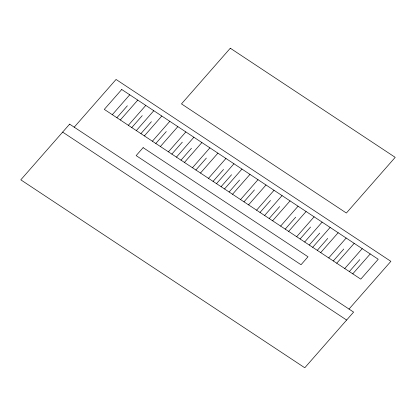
<?xml version="1.0" encoding="UTF-8"?>
<svg xmlns="http://www.w3.org/2000/svg" width="416" height="416" viewBox="0 0 416 416"><rect width="100%" height="100%" fill="white"/><g stroke="black" fill="none" stroke-linecap="round" stroke-linejoin="round"><path stroke-width="0.62" d="M74.204 127.182L116.059 79.456L390.874 261.342L349.024 309.067M112.31 114.686L129.745 94.801M116.891 117.718L127.353 105.789M120.323 119.99L137.764 100.105M128.341 125.299L145.777 105.414M131.773 127.572L142.236 115.638M136.354 130.603L153.79 110.718M140.936 133.635L151.398 121.701M144.368 135.907L161.808 116.022M152.386 141.211L169.822 121.326M155.823 143.484L166.286 131.555M160.399 146.515L177.84 126.63M168.418 151.824L185.853 131.934M171.85 154.097L182.312 142.163M176.431 157.128L193.872 137.244M181.012 160.16L191.474 148.226M184.449 162.432L201.885 142.548M192.462 167.736L209.903 147.852M195.9 170.009L206.362 158.08M200.481 173.04L217.916 153.156M208.494 178.344L225.93 158.46M213.075 181.376L223.538 169.447M216.507 183.654L233.948 163.769M221.088 186.685L231.551 174.751M224.526 188.958L241.961 169.073M229.107 191.989L239.569 180.055M232.539 194.262L249.98 174.377M240.557 199.566L257.993 179.681M243.989 201.838L254.452 189.909M248.57 204.87L266.011 184.985M256.589 210.179L274.024 190.289M260.021 212.451L270.483 200.517M264.602 215.483L282.043 195.598M269.183 218.514L279.646 206.58M272.62 220.787L290.056 200.902M280.634 226.091L298.069 206.206M285.215 229.122L295.677 217.194M288.647 231.395L306.088 211.51M296.665 236.699L314.101 216.814M300.097 238.976L310.565 227.042M304.678 242.008L322.119 222.118M309.26 245.04L319.722 233.106M312.697 247.312L330.132 227.427M317.278 250.344L327.74 238.41M320.71 252.616L338.151 232.731M328.728 257.92L346.164 238.035M333.304 260.952L343.772 249.023M336.742 263.224L354.182 243.339M344.76 268.533L362.196 248.643M349.336 271.56L359.798 259.631M352.773 273.837L370.209 253.952M62.65 132.106L346.627 320.05M69.628 124.15L20.8 179.832L304.777 367.775L353.605 312.099L69.628 124.15M121.732 89.497L104.291 109.382L360.786 279.141L378.227 259.256L121.732 89.497M143.12 147.649L136.146 155.605L301.033 264.737L308.012 256.781L143.12 147.649M230.308 48.225L181.485 103.901L346.372 213.034L395.2 157.352L230.308 48.225"/></g></svg>
